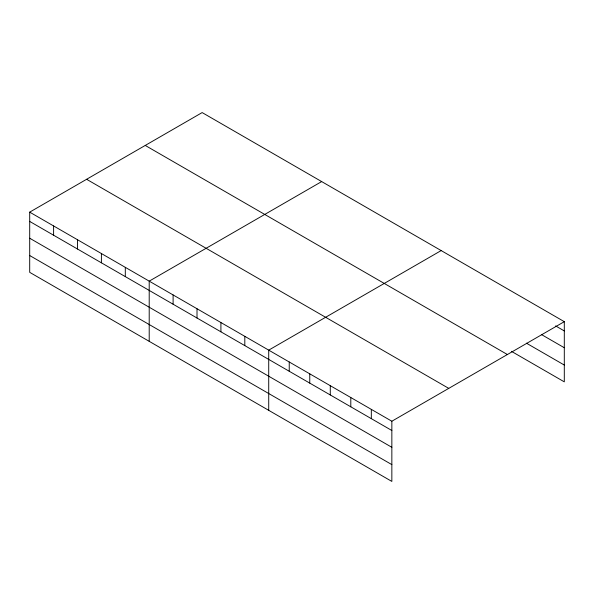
<?xml version="1.0" encoding="UTF-8"?>
<svg xmlns="http://www.w3.org/2000/svg" width="594" height="594" viewBox="0 0 594 594"><rect width="100%" height="100%" fill="white"/><g stroke="black" fill="none" stroke-linecap="round" stroke-linejoin="round"><path stroke-width="0.89" d="M391.847 447.304L391.847 421.228L29.7 212.147L29.7 272.334L391.847 481.422L391.847 447.304L29.7 238.224M511.419 351.321L564.3 381.853L564.3 321.666L202.153 112.578L29.7 212.147M321.666 181.578L149.205 281.148L149.205 341.335M441.171 250.571L268.718 350.141L268.718 410.328M391.847 421.228L564.3 321.666M555.62 325.92L564.3 330.932M541.409 334.526L564.3 347.735M526.418 343.176L564.3 365.05M145.248 145.441L507.387 354.521M86.613 179.291L448.752 388.372M29.7 221.421L391.847 430.502M29.7 255.531L391.847 464.619M371.324 409.385L371.324 418.651M350.802 397.535L350.802 406.808M330.279 385.684L330.279 394.958M309.756 373.841L309.756 383.108M289.233 361.991L289.233 371.265M244.81 336.345L244.81 345.611M220.909 322.542L220.909 331.816M197.008 308.746L197.008 318.013M173.106 294.943L173.106 304.217M125.304 267.345L125.304 276.618M101.403 253.549L101.403 262.815M77.502 239.746L77.502 249.02M53.601 225.95L53.601 235.217"/></g></svg>
